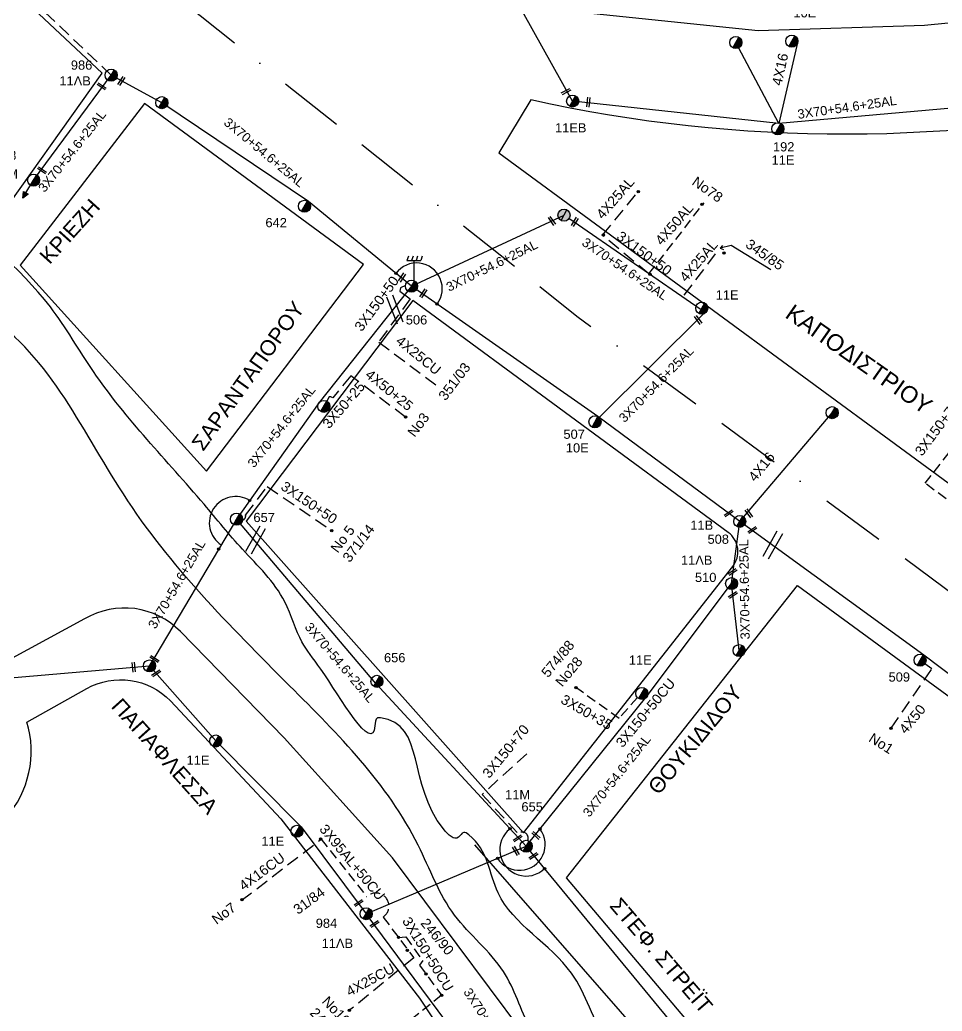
# Model space of a CAD drawing. Header units: millimetres. Extents: x 7453 to 9570, y 777 to 1872.
# Drawn here: x 9041.7 to 9222.1, y 1167.8 to 1361.7 of the extents above; entities that cross this region are included whole.
import ezdxf

# ---------------------------------------------------------------- set-up
doc = ezdxf.new("R2010")
doc.units = ezdxf.units.MM
doc.linetypes.add('BORDER', pattern=[44.45, 12.7, -6.35, 12.7, -6.35, 0, -6.35])
doc.linetypes.add('DASHED', pattern=[19.05, 12.7, -6.35])
for name, color, linetype in [('Άγνωστα', 7, 'Continuous'), ('Γέφυρες Εναέριου Δικτύου', 7, 'Continuous'), ('Γείωση', 7, 'Continuous'), ('Εναέρια παροχή ΧΤ 4x16', 7, 'SYN_LINE'), ('Επίτονοι', 7, 'Continuous'), ('Επιγραφές - Σχήματα', 7, 'Continuous'), ('Καλώδια ΧΤ   3x150+50AL', 7, 'DASHED'), ('Καλώδια ΧΤ   3x150+50CU', 7, 'DASHED'), ('Καλώδια ΧΤ   3x150+70AL', 7, 'DASHED'), ('Καλώδια ΧΤ   3x150AL+50CU', 7, 'DASHED'), ('Καλώδια ΧΤ   3x95AL+50CU', 7, 'DASHED'), ('Μηχανική τομή', 7, 'Continuous'), ('Στύλος Ξύλινος', 7, 'Continuous'), ('Στύλος Ξύλινος @ 1', 7, 'Continuous'), ('Στύλος ΦΜ', 7, 'Continuous'), ('Στύλος ΦΜ @ 1', 7, 'Continuous'), ('Συνδέσεις', 7, 'Continuous'), ('Συνεστραμμένα ΧΤ   3x70+54.6+25 AL', 7, 'SYN_LINE'), ('Τομή', 7, 'Continuous'), ('Υπόβαθρο ΔΕΗ', 7, 'Continuous'), ('Υπόγεια καλώδια Παροχών ΧΤ   4x16CU', 7, 'DASHED'), ('Υπόγεια καλώδια Παροχών ΧΤ   4x25', 7, 'DASHED'), ('Υπόγεια καλώδια Παροχών ΧΤ   4x50AL', 7, 'DASHED')]:
    doc.layers.add(name, color=color, linetype=linetype)
doc.styles.get("Standard").update_dxf_attribs({"font": 'ARIAL.TTF'})
doc.linetypes.add('SYN_LINE', pattern='A,0.5,-0.0001,["/\\/\\/\\/",Standard,S=0.1,R=0,X=0,Y=-0.05],-0.25', length=0.7501)

# ---------------------------------------------------------------- blocks, each defined once
blk = doc.blocks.new('ΥΠΑΡΧΩΝ ΤΣΙΜΕΝΤΕΝΙΟΣ ΣΤΥΛΟΣ')
at = {"layer": 'Στύλος ΦΜ'}
blk.add_hatch(color=7, dxfattribs=at).paths.add_polyline_path([(-1.29, -2.28, 0.574793), (2.62, 0, 0.268822), (1.3, 2.27)])
at = {"layer": 'Στύλος ΦΜ', "color": 7}
blk.add_line((-1.29, -2.28), (1.3, 2.27), dxfattribs=at)
blk.add_circle((0, 0), 2.62, dxfattribs=at)
at = {"layer": 'Στύλος ΦΜ', "flags": 4}
for tag, p in [('ΑΡΙΘΜΟΣ', (-4.68, 8.05)), ('ΤΥΠΟΣ', (-4.91, 3.03))]:
    blk.add_attdef(tag, p, '', height=4, dxfattribs=at)
blk = doc.blocks.new('ΥΠΑΡΧΩΝ ΞΥΛΙΝΟΣ ΣΤΥΛΟΣ')
at = {"layer": 'Στύλος Ξύλινος'}
h = blk.add_hatch(color=7, dxfattribs=at)
h.paths.add_polyline_path([(-2.62, 0, 0.270008), (-1.29, -2.28), (1.3, 2.27, 0.576266)])
h.paths.add_polyline_path([(-1.29, -2.28, 0.574793), (2.62, 0, 0.268822), (1.3, 2.27)])
at = {"layer": 'Στύλος Ξύλινος', "color": 7}
blk.add_line((-1.29, -2.28), (1.3, 2.27), dxfattribs=at)
blk.add_circle((0, 0), 2.62, dxfattribs=at)
at = {"layer": 'Στύλος Ξύλινος', "flags": 4}
for tag, p in [('ΑΡΙΘΜΟΣ', (-4.91, 8.6)), ('ΤΥΠΟΣ', (-4.85, 3.39))]:
    blk.add_attdef(tag, p, '', height=4, dxfattribs=at)
blk = doc.blocks.new('ΤΟΜΗ')
at = {"layer": 'Τομή', "ltscale": 40}
for p, q in [((-5.68, 0), (5.68, 0)), ((5.68, -2.33), (-5.68, -2.33))]:
    blk.add_line(p, q, dxfattribs=at)
blk = doc.blocks.new('ΓΕΙΩΣΗ')
at = {"layer": 'Γείωση', "ltscale": 40}
for p, q in [((-2.34, 11.45), (-3, 9.45)), ((-0.34, 11.45), (-1, 9.45)), ((0, 9.45), (0, 0)), ((1.66, 11.45), (1, 9.45)), ((3.66, 11.45), (3, 9.45))]:
    blk.add_line(p, q, dxfattribs=at)
blk.add_lwpolyline([(-3, 9.45), (3, 9.45)], dxfattribs=at)
blk = doc.blocks.new('_ΣΥΝΔΕΣΗ')
at = {"layer": 'Συνδέσεις', "linetype": 'SYN_LINE', "ltscale": 40}
blk.add_hatch(color=256, dxfattribs=at).paths.add_polyline_path([(0.5, -0.01, 1), (-0.5, -0.01, 1)])
at = {"layer": 'Συνδέσεις'}
blk.add_circle((0, -0.01), 0.5, dxfattribs=at)
blk = doc.blocks.new('ΜΗΧΑΝΙΚΗ ΤΟΜΗ')
at = {"layer": 'Μηχανική τομή', "ltscale": 40}
for p, q in [((-1.89, 0.78), (1.89, 0.78)), ((1.89, 0), (-1.89, 0))]:
    blk.add_line(p, q, dxfattribs=at)
blk = doc.blocks.new('ΕΠΙΤΟΝΟΣ')
at = {"layer": 'Επίτονοι', "ltscale": 40}
blk.add_hatch(color=256, dxfattribs=at).paths.add_polyline_path([(-1.13, 6.47), (0, 9.1), (1.13, 6.47)])
for p, q in [((-1.13, 6.47), (0, 9.1)), ((0, 9.1), (1.13, 6.47)), ((1.13, 6.47), (-1.13, 6.47)), ((-1.13, 6.47), (0, 6.47)), ((0, 6.47), (0, 0))]:
    blk.add_line(p, q, dxfattribs=at)

msp = doc.modelspace()

# ---------------------------------------------------------------- linework, layer by layer
at = {"layer": 'Άγνωστα', "color": 5}
msp.add_lwpolyline([(9190.19, 1341.36), (9181.76, 1357.22)], dxfattribs=at)
at = {"layer": 'Άγνωστα', "color": 30, "linetype": 'DASHED', "ltscale": 0.2}
for points in [[(9106.43, 1292.03), (9102.93, 1287.75), (9102.51, 1287.96), (9102.2, 1287.96), (9101.74, 1287.09)], [(9117.15, 1283.98), (9106.43, 1292.03)]]:
    msp.add_lwpolyline(points, dxfattribs=at)
at = {"layer": 'Γέφυρες Εναέριου Δικτύου'}
for centre, radius, start, end in [((9119.31, 1309.09), 5.02, 323.1216, 143.5288), ((9083.92, 1263.29), 5.16, 57.8684, 236.7335), ((9139.42, 1200.39), 5.05, 212.3717, 36.8714), ((9140.76, 1199.39), 5.16, 127.904, 314.0577)]:
    msp.add_arc(centre, radius, start, end, dxfattribs=at)
at = {"layer": 'Εναέρια παροχή ΧΤ 4x16', "color": 5, "ltscale": 20}
msp.add_lwpolyline([(9193.9, 1357.49), (9190.19, 1341.36)], dxfattribs=at)
at = {"layer": 'Εναέρια παροχή ΧΤ 4x16', "color": 85, "ltscale": 20}
msp.add_lwpolyline([(9182.53, 1263.58), (9200.61, 1284.84)], dxfattribs=at)
at = {"layer": 'Επιγραφές - Σχήματα', "ltscale": 20}
for points in [[(9179.16, 1317.55), (9178.68, 1316.99), (9179.37, 1316.73)], [(9188.59, 1312.78), (9180.87, 1317.51), (9178.68, 1316.99)]]:
    msp.add_lwpolyline(points, dxfattribs=at)
at = {"layer": 'Καλώδια ΧΤ   3x150+50AL', "color": 85, "ltscale": 0.2}
msp.add_lwpolyline([(9059.55, 1350.84), (9044.99, 1364.68), (9043.83, 1368.24), (9023.64, 1384.86), (9040.78, 1404.75), (9024.45, 1418.09, -0.932555), (9024.52, 1419.67)], format="xyb", dxfattribs=at)
at = {"layer": 'Καλώδια ΧΤ   3x150+50CU', "color": 30, "ltscale": 0.15}
for points in [[(9162.5, 1229.15), (9158.92, 1225.06), (9150.01, 1231.4)], [(9115.77, 1182.24), (9117.2, 1182.33), (9120.5, 1177.72), (9119.89, 1176.81), (9124.2, 1170.91), (9111.95, 1161.1)]]:
    msp.add_lwpolyline(points, dxfattribs=at)
at = {"layer": 'Καλώδια ΧΤ   3x150+70AL', "color": 2, "ltscale": 0.15}
msp.add_lwpolyline([(9291.23, 1216.09), (9287.98, 1212.33), (9284.55, 1214.29), (9284.45, 1218.89), (9284.45, 1218.89), (9283.95, 1233.71), (9277.35, 1235.06), (9277.57, 1229.35, -0.65303), (9275.57, 1228.71), (9218.8, 1271.05), (9232, 1287.79)], format="xyb", dxfattribs=at)
at = {"layer": 'Καλώδια ΧΤ   3x150+70AL', "color": 30, "ltscale": 0.2}
msp.add_lwpolyline([(9140.87, 1218.14), (9132.12, 1210.2), (9139.16, 1202.54, -0.786245), (9141.05, 1201.19, -0.657622)], format="xyb", dxfattribs=at)
at = {"layer": 'Καλώδια ΧΤ   3x150AL+50CU', "color": 30, "linetype": 'DASHED', "ltscale": 0.2}
msp.add_lwpolyline([(9084.88, 1263.77, 0.499276), (9085.86, 1264.81), (9090.08, 1270.39), (9102.72, 1261.78)], format="xyb", dxfattribs=at)
at = {"layer": 'Καλώδια ΧΤ   3x95AL+50CU', "color": 30, "ltscale": 0.15}
msp.add_lwpolyline([(9100.64, 1201.43), (9109.55, 1190.22, -1.079638), (9112.77, 1186.2), (9118.74, 1178.23)], format="xyb", dxfattribs=at)
at = {"layer": 'Συνεστραμμένα ΧΤ   3x70+54.6+25 AL', "color": 5, "ltscale": 20}
msp.add_lwpolyline([(9280.04, 1349.86), (9264.48, 1347.96), (9190.19, 1341.36), (9149.84, 1345.78), (9140.01, 1363.26), (9112.75, 1369.96), (9080.03, 1384.21), (9043.88, 1404.59), (9029.65, 1418.32)], dxfattribs=at)
at = {"layer": 'Συνεστραμμένα ΧΤ   3x70+54.6+25 AL', "color": 85, "ltscale": 20}
for points in [[(9044.38, 1330.3), (9044.38, 1330.3), (9059.55, 1350.84)], [(9182.53, 1263.58), (9154.79, 1284.08), (9118.32, 1309.58), (9098.13, 1326.12), (9069.46, 1345.46), (9059.55, 1350.84), (9059.55, 1350.84)], [(9118.32, 1309.57), (9148.15, 1323.46)], [(9174.78, 1305.11), (9149.12, 1322.79)], [(9175.66, 1304.34), (9155.04, 1283.88)]]:
    msp.add_lwpolyline(points, dxfattribs=at)
at = {"layer": 'Συνεστραμμένα ΧΤ   3x70+54.6+25 AL', "color": 30, "ltscale": 20}
for points in [[(9118.32, 1309.57), (9100.23, 1286.8), (9084.08, 1264.01), (9067.05, 1235.32)], [(9005.24, 1228.58), (9040.61, 1233.05), (9067.05, 1235.32), (9080.01, 1220.64), (9096.73, 1203.82), (9109.46, 1186.86), (9140.74, 1200.05)]]:
    msp.add_lwpolyline(points, dxfattribs=at)
at = {"layer": 'Συνεστραμμένα ΧΤ   3x70+54.6+25 AL', "color": 1, "ltscale": 20}
msp.add_lwpolyline([(9281.69, 1048.87), (9247.15, 1086.2), (9228.65, 1105.67), (9212.51, 1117.79), (9175.95, 1157.38), (9140.74, 1200.05), (9111.31, 1231.89), (9084.08, 1264.01)], dxfattribs=at)
at = {"layer": 'Συνεστραμμένα ΧΤ   3x70+54.6+25 AL', "color": 30, "ltscale": 15}
for points in [[(9180.94, 1251.41), (9182.53, 1263.58)], [(9140.74, 1200.05), (9164.41, 1229.47), (9180.94, 1251.41)], [(9182.41, 1238.32), (9180.94, 1251.41)]]:
    msp.add_lwpolyline(points, dxfattribs=at)
at = {"layer": 'Συνεστραμμένα ΧΤ   3x70+54.6+25 AL', "color": 27, "ltscale": 20}
msp.add_lwpolyline([(9256.62, 1208.67), (9218.52, 1237.39), (9182.53, 1263.58)], dxfattribs=at)
at = {"layer": 'Συνεστραμμένα ΧΤ   3x70+54.6+25 AL', "color": 2, "ltscale": 20}
msp.add_lwpolyline([(9160.45, 1083.92), (9152.64, 1119.58), (9132.94, 1155.24), (9109.45, 1186.86)], dxfattribs=at)
at = {"layer": 'Υπόβαθρο ΔΕΗ', "color": 1, "linetype": 'BORDER', "lineweight": 30, "flags": 128}
msp.add_lwpolyline([(8541.36, 779.57), (8564.03, 870.67), (8668.52, 1243.25), (8896.46, 1528.92), (8987.5, 1433.8), (9150.66, 1303.74), (9445, 1086.25)], dxfattribs=at)
at = {"layer": 'Υπόβαθρο ΔΕΗ'}
for points in [[(9257.82, 1430.76), (9264.29, 1365.06), (9218.7, 1360.52), (9186.11, 1359.5), (9152.1, 1363.01), (9116.86, 1371.37), (9088.27, 1382.65), (9054.96, 1400.41), (9040.69, 1410.48), (9029.47, 1420.79), (9067.53, 1468.57), (9083.59, 1455.9), (9105.19, 1444.6), (9137.48, 1432.06), (9158.87, 1426.93), (9180.67, 1424.67), (9210.96, 1425.08), (9217.39, 1425.59), (9244.43, 1428.38), (9257.82, 1430.76)], [(9020.24, 1338.33), (9035.78, 1320.31), (9057.77, 1351.24), (8941.11, 1460.49), (8920.91, 1463.85), (8920.14, 1463.05), (8945.42, 1404.21)], [(9078.22, 1273.38), (9108.94, 1313.8), (9066.06, 1345.32), (9041.72, 1313.69), (9078.22, 1273.38)], [(9269.54, 1195.62), (9212.01, 1120.28), (9181.78, 1154.7), (9148.65, 1193.89), (9193.86, 1251.07), (9269.54, 1195.62)], [(9300.33, 1006.87), (9276.23, 1035.59), (9227.21, 1089.92), (9180.44, 1143.43), (9130.72, 1200.3)]]:
    msp.add_lwpolyline(points, dxfattribs=at)
for points in [[(9292.81, 994.61), (9191.36, 1077.1), (9173.99, 1102.12), (9166.18, 1120.3), (9149.44, 1148.94), (9139.87, 1163.87), (9114.61, 1197.8), (9093.43, 1221.23), (9073.13, 1242.02, 0.345717), (9054.33, 1244.51), (9035.67, 1234.42, 0.248317), (9014.83, 1235.74), (8948.39, 1398.67)], [(9274.65, 1233.44), (9265.38, 1346.2, -0.110239), (9141.68, 1345.99), (9135.4, 1335.67), (9274.65, 1233.44)], [(9140.24, 1202.7), (9181.16, 1254.75, 0.419904), (9180.29, 1261.43), (9118.59, 1306.76), (9085.96, 1263.63), (9140.24, 1202.7)], [(9043.08, 1224.35), (9054.77, 1230.89, -0.340084), (9071.14, 1228.5), (9092.76, 1205.39), (9119.86, 1170.33), (9143.35, 1134.84), (9150.54, 1121.32, -0.546387), (9135.25, 1099.79), (9038.94, 1114.93), (9020.95, 1199.16, 0.553403), (9043.08, 1224.35, -1.243994)]]:
    msp.add_lwpolyline(points, format="xyb", dxfattribs=at)
for points in [[(9293.43, 995.62), (9290.71, 1000.33), (9281.76, 1009.06), (9270.11, 1026.43), (9252, 1040.48), (9228.46, 1061.42), (9199.72, 1092.98), (9190.65, 1101.13), (9182.33, 1117.67), (9149.76, 1153.35), (9141.51, 1164.42), (9136.31, 1175.55), (9126.73, 1186.58), (9119.63, 1200.25), (9094.45, 1231.45), (9061.94, 1268.94), (9034.04, 1304.5), (9023.53, 1309.28), (9006.44, 1318.56), (8985.94, 1332.29), (8975.93, 1352.29), (8968.64, 1372.81), (8964.06, 1386.96), (8949.46, 1398.81), (8937.88, 1424.76), (8930.18, 1437.92), (8926.81, 1462.87)], [(9299.59, 1005.66), (9297.04, 1007.79), (9295.15, 1016.49), (9286.23, 1020.03), (9270.04, 1040.55), (9246.7, 1059.74), (9228.12, 1077.77), (9220.7, 1090.95), (9208.78, 1098.2), (9204.22, 1105.43), (9199.31, 1121.84), (9189.36, 1131.95), (9190.63, 1129.56), (9187.75, 1128.4), (9183.87, 1129.9), (9173.9, 1143.19), (9156.42, 1161.82), (9149.61, 1175.22), (9135.24, 1190.93), (9129.53, 1202.29), (9128.53, 1202.76), (9127.5, 1201.81), (9124.55, 1203.44), (9112.24, 1225.15), (9111.66, 1225.14), (9111.17, 1223.58), (9100.6, 1234.67), (9096.88, 1240), (9093.53, 1247.84), (9085.25, 1258.12), (9077.73, 1266.92), (9056.11, 1292.86), (9047.66, 1305.52), (9026.06, 1326.55), (9008.35, 1341.06), (8998.84, 1345.33), (8990.34, 1353.55), (8987.07, 1369.98), (8983.5, 1385.34), (8974.19, 1397.16), (8966.28, 1412.88), (8952.14, 1428.76), (8942.65, 1444.48), (8937.62, 1461.07)]]:
    msp.add_spline(points, degree=3, dxfattribs=at)
at = {"layer": 'Υπόγεια καλώδια Παροχών ΧΤ   4x16CU', "color": 30, "ltscale": 0.2}
msp.add_lwpolyline([(9085.01, 1189.43), (9100.64, 1201.43)], dxfattribs=at)
at = {"layer": 'Υπόγεια καλώδια Παροχών ΧΤ   4x25', "color": 85, "ltscale": 0.2}
for points in [[(9164.73, 1311.97), (9155.71, 1319.54), (9162.7, 1328.1)], [(9117.14, 1309.68), (9116.19, 1309.27), (9116.01, 1308.61), (9118.04, 1307.07), (9111.9, 1298.64), (9123.57, 1289.91)]]:
    msp.add_lwpolyline(points, dxfattribs=at)
msp.add_lwpolyline([(9177.73, 1315.89), (9177.73, 1315.89, -0.183475), (9177.73, 1315.89), (9171.39, 1307.53)], format="xyb", dxfattribs=at)
at = {"layer": 'Υπόγεια καλώδια Παροχών ΧΤ   4x25', "color": 30, "ltscale": 0.2}
msp.add_lwpolyline([(9118.74, 1178.23), (9106.17, 1167.97)], dxfattribs=at)
at = {"layer": 'Υπόγεια καλώδια Παροχών ΧΤ   4x50AL', "color": 85, "ltscale": 0.15}
msp.add_lwpolyline([(9164.73, 1311.97), (9175.57, 1325.88)], dxfattribs=at)
at = {"layer": 'Υπόγεια καλώδια Παροχών ΧΤ   4x50AL', "color": 27, "ltscale": 0.2}
msp.add_lwpolyline([(9212.13, 1223.13), (9220.1, 1234.72), (9218.75, 1235.74)], dxfattribs=at)

# ---------------------------------------------------------------- block references
at = {"layer": 'Γείωση', "xscale": 0.4499999999998181, "yscale": 0.4499999999998181, "zscale": 0.4499999999998181}
msp.add_blockref('ΓΕΙΩΣΗ', (9118.76, 1310.32), dxfattribs=at)
at = {"layer": 'Επίτονοι', "xscale": 0.4499999999999285, "yscale": 0.4499999999999285, "zscale": 0.4499999999999285, "rotation": 148.6236799470603}
msp.add_blockref('ΕΠΙΤΟΝΟΣ', (9044.38, 1330.3), dxfattribs=at)
at = {"layer": 'Μηχανική τομή'}
for p, xscale, yscale, zscale, rotation in [((9057.79, 1348.81), 0.4999999999999271, 0.4999999999999271, 0.4999999999999271, 146.2753955288472), ((9061.37, 1349.81), 0.4999999999999271, 0.4999999999999271, 0.4999999999999271, 236.2753955288472), ((9148.63, 1347.46), 0.4999999999998008, 0.4999999999998008, 0.4999999999998008, 27.36546463591612), ((9152.69, 1345.58), 0.4999999999998385, 0.4999999999998385, 0.4999999999998385, 264.2859903990271), ((9046.15, 1332.37), 0.4999999999999271, 0.4999999999999271, 0.4999999999999271, 146.2753955288472), ((9145.64, 1322.22), 0.4999999999998206, 0.4999999999998206, 0.4999999999998206, 305.7073089815934), ((9150.44, 1322.04), 0.4999999999996876, 0.4999999999996876, 0.4999999999996876, 57.60297096668645), ((9116.32, 1311.38), 0.4999999999999271, 0.4999999999999271, 0.4999999999999271, 236.2753955288472), ((9120.47, 1308.3), 0.4999999999999271, 0.4999999999999271, 0.4999999999999271, 236.2753955288472), ((9174.26, 1302.85), 0.4999999999998869, 0.4999999999998869, 0.4999999999998869, 305.707308981604), ((9184.13, 1265.04), 0.4999999999998869, 0.4999999999998869, 0.4999999999998869, 305.707308981604), ((9180.47, 1264.98), 0.4999999999998862, 0.4999999999998862, 0.4999999999998862, 33.42099638757021), ((9185.09, 1261.74), 0.4999999999998862, 0.4999999999998862, 0.4999999999998862, 33.42099638757021), ((9181.22, 1253.51), 0.4999999999998862, 0.4999999999998862, 0.4999999999998862, 33.42099638757021), ((9181.3, 1249.04), 0.4999999999998862, 0.4999999999998862, 0.4999999999998862, 33.42099638757021), ((9067.93, 1236.5), 0.4999999999998519, 0.4999999999998519, 0.4999999999998519, 327.307815787282), ((9064.14, 1235.1), 0.4999999999999105, 0.4999999999999105, 0.4999999999999105, 96.80796885758647), ((9068.47, 1233.69), 0.4999999999998388, 0.4999999999998388, 0.4999999999998388, 33.42099638757381), ((9139.2, 1201.46), 0.4999999999998862, 0.4999999999998862, 0.4999999999998862, 33.42099638757021), ((9142.55, 1202.02), 0.4999999999999536, 0.4999999999999536, 0.4999999999999536, 317.465798644942), ((9138.56, 1199.04), 0.4999999999999463, 0.4999999999999463, 0.4999999999999463, 301.806436681295), ((9142.28, 1197.97), 0.4999999999998862, 0.4999999999998862, 0.4999999999998862, 33.42099638757021), ((9108.09, 1188.78), 0.4999999999998862, 0.4999999999998862, 0.4999999999998862, 33.42099638757021), ((9111.19, 1184.69), 0.4999999999998862, 0.4999999999998862, 0.4999999999998862, 33.42099638757021)]:
    msp.add_blockref('ΜΗΧΑΝΙΚΗ ΤΟΜΗ', p, dxfattribs=dict(at, xscale=xscale, yscale=yscale, zscale=zscale, rotation=rotation))
at = {"layer": 'Στύλος Ξύλινος @ 1', "ltscale": 40, "xscale": 0.4499999999998181, "yscale": 0.4499999999998181, "zscale": 0.4499999999998181}
msp.add_blockref('ΥΠΑΡΧΩΝ ΞΥΛΙΝΟΣ ΣΤΥΛΟΣ', (9148.15, 1323.46), dxfattribs=at)
at = {"layer": 'Στύλος ΦΜ @ 1', "ltscale": 40}
ref = msp.add_blockref('ΥΠΑΡΧΩΝ ΤΣΙΜΕΝΤΕΝΙΟΣ ΣΤΥΛΟΣ', (9192.72, 1357.49), dxfattribs=dict(at, xscale=0.4499999999998181, yscale=0.4499999999998181, zscale=0.4499999999998181))
ref.add_attrib('ΤΥΠΟΣ', '10Ε', (9193.04, 1362.14), dxfattribs={"layer": 'Στύλος ΦΜ', "height": 1.8, "flags": 4})
at = {"layer": 'Στύλος ΦΜ @ 1', "ltscale": 40, "xscale": 0.4499999999998181, "yscale": 0.4499999999998181, "zscale": 0.4499999999998181}
for p in [(9181.76, 1357.22), (9069.46, 1345.46), (9101.16, 1286.07), (9200.61, 1284.84), (9182.4, 1238.32), (9067.05, 1235.32)]:
    msp.add_blockref('ΥΠΑΡΧΩΝ ΤΣΙΜΕΝΤΕΝΙΟΣ ΣΤΥΛΟΣ', p, dxfattribs=at)
at = {"layer": 'Στύλος ΦΜ @ 1', "ltscale": 40}
ref = msp.add_blockref('ΥΠΑΡΧΩΝ ΤΣΙΜΕΝΤΕΝΙΟΣ ΣΤΥΛΟΣ', (9059.55, 1350.84), dxfattribs=dict(at, xscale=0.4499999999998181, yscale=0.4499999999998181, zscale=0.4499999999998181))
ref.add_attrib('ΤΥΠΟΣ', '11ΛΒ', (9049.42, 1348.82), dxfattribs={"layer": 'Στύλος ΦΜ', "height": 1.8, "flags": 4})
ref.add_attrib('ΑΡΙΘΜΟΣ', '986', (9051.67, 1351.91), dxfattribs={"layer": 'Στύλος ΦΜ', "height": 1.8, "flags": 4})
ref = msp.add_blockref('ΥΠΑΡΧΩΝ ΤΣΙΜΕΝΤΕΝΙΟΣ ΣΤΥΛΟΣ', (9149.84, 1345.78), dxfattribs=dict(at, xscale=0.4499999999998181, yscale=0.4499999999998181, zscale=0.4499999999998181))
ref.add_attrib('ΤΥΠΟΣ', '11ΕΒ', (9146.39, 1339.64), dxfattribs={"layer": 'Στύλος ΦΜ', "height": 1.8, "flags": 4})
ref = msp.add_blockref('ΥΠΑΡΧΩΝ ΤΣΙΜΕΝΤΕΝΙΟΣ ΣΤΥΛΟΣ', (9189.99, 1340.35), dxfattribs=dict(at, xscale=0.4499999999998181, yscale=0.4499999999998181, zscale=0.4499999999998181))
ref.add_attrib('ΤΥΠΟΣ', '11Ε', (9188.75, 1333.34), dxfattribs={"layer": 'Στύλος ΦΜ', "height": 1.8, "flags": 4})
ref.add_attrib('ΑΡΙΘΜΟΣ', '192', (9189.03, 1335.93), dxfattribs={"layer": 'Στύλος ΦΜ', "height": 1.8, "flags": 4})
ref = msp.add_blockref('ΥΠΑΡΧΩΝ ΤΣΙΜΕΝΤΕΝΙΟΣ ΣΤΥΛΟΣ', (9044.38, 1330.3), dxfattribs=dict(at, xscale=0.4499999999998181, yscale=0.4499999999998181, zscale=0.4499999999998181))
ref.add_attrib('ΤΥΠΟΣ', '11Μ', (9036.43, 1330.61), dxfattribs={"layer": 'Στύλος ΦΜ', "height": 1.8, "flags": 4})
ref.add_attrib('ΑΡΙΘΜΟΣ', '778', (9036.8, 1334.25), dxfattribs={"layer": 'Στύλος ΦΜ', "height": 1.8, "flags": 4})
ref = msp.add_blockref('ΥΠΑΡΧΩΝ ΤΣΙΜΕΝΤΕΝΙΟΣ ΣΤΥΛΟΣ', (9097.38, 1325.21), dxfattribs=dict(at, xscale=0.4499999999998181, yscale=0.4499999999998181, zscale=0.4499999999998181))
ref.add_attrib('ΑΡΙΘΜΟΣ', '642', (9089.74, 1321.11), dxfattribs={"layer": 'Στύλος ΦΜ', "height": 1.8, "flags": 4})
ref = msp.add_blockref('ΥΠΑΡΧΩΝ ΤΣΙΜΕΝΤΕΝΙΟΣ ΣΤΥΛΟΣ', (9118.32, 1309.58), dxfattribs=dict(at, xscale=0.4499999999998181, yscale=0.4499999999998181, zscale=0.4499999999998181))
ref.add_attrib('ΑΡΙΘΜΟΣ', '506', (9117.2, 1302.09), dxfattribs={"layer": 'Στύλος ΦΜ', "height": 1.8, "flags": 4})
ref = msp.add_blockref('ΥΠΑΡΧΩΝ ΤΣΙΜΕΝΤΕΝΙΟΣ ΣΤΥΛΟΣ', (9175.09, 1305.28), dxfattribs=dict(at, xscale=0.4499999999998181, yscale=0.4499999999998181, zscale=0.4499999999998181))
ref.add_attrib('ΤΥΠΟΣ', '11Ε', (9177.84, 1306.97), dxfattribs={"layer": 'Στύλος ΦΜ', "height": 1.8, "flags": 4})
ref = msp.add_blockref('ΥΠΑΡΧΩΝ ΤΣΙΜΕΝΤΕΝΙΟΣ ΣΤΥΛΟΣ', (9154.21, 1283.05), dxfattribs=dict(at, xscale=0.4499999999998181, yscale=0.4499999999998181, zscale=0.4499999999998181))
ref.add_attrib('ΤΥΠΟΣ', '10Ε', (9148.51, 1277.06), dxfattribs={"layer": 'Στύλος ΦΜ', "height": 1.8, "flags": 4})
ref.add_attrib('ΑΡΙΘΜΟΣ', '507', (9148.04, 1279.73), dxfattribs={"layer": 'Στύλος ΦΜ', "height": 1.8, "flags": 4})
ref = msp.add_blockref('ΥΠΑΡΧΩΝ ΤΣΙΜΕΝΤΕΝΙΟΣ ΣΤΥΛΟΣ', (9084.08, 1264.01), dxfattribs=dict(at, xscale=0.4499999999998181, yscale=0.4499999999998181, zscale=0.4499999999998181))
ref.add_attrib('ΑΡΙΘΜΟΣ', '657', (9087.39, 1263.45), dxfattribs={"layer": 'Στύλος ΦΜ', "height": 1.8, "flags": 4})
ref = msp.add_blockref('ΥΠΑΡΧΩΝ ΤΣΙΜΕΝΤΕΝΙΟΣ ΣΤΥΛΟΣ', (9182.53, 1263.58), dxfattribs=dict(at, xscale=0.4499999999998181, yscale=0.4499999999998181, zscale=0.4499999999998181))
ref.add_attrib('ΤΥΠΟΣ', '11Β', (9172.86, 1261.93), dxfattribs={"layer": 'Στύλος ΦΜ', "height": 1.8, "flags": 4})
ref.add_attrib('ΑΡΙΘΜΟΣ', '508', (9176.23, 1259.2), dxfattribs={"layer": 'Στύλος ΦΜ', "height": 1.8, "flags": 4})
ref = msp.add_blockref('ΥΠΑΡΧΩΝ ΤΣΙΜΕΝΤΕΝΙΟΣ ΣΤΥΛΟΣ', (9180.93, 1251.41), dxfattribs=dict(at, xscale=0.4499999999998181, yscale=0.4499999999998181, zscale=0.4499999999998181))
ref.add_attrib('ΤΥΠΟΣ', '11ΛΒ', (9171.03, 1255.1), dxfattribs={"layer": 'Στύλος ΦΜ', "height": 1.8, "flags": 4})
ref.add_attrib('ΑΡΙΘΜΟΣ', '510', (9173.77, 1251.73), dxfattribs={"layer": 'Στύλος ΦΜ', "height": 1.8, "flags": 4})
ref = msp.add_blockref('ΥΠΑΡΧΩΝ ΤΣΙΜΕΝΤΕΝΙΟΣ ΣΤΥΛΟΣ', (9111.55, 1232.3), dxfattribs=dict(at, xscale=0.4499999999998181, yscale=0.4499999999998181, zscale=0.4499999999998181))
ref.add_attrib('ΑΡΙΘΜΟΣ', '656', (9112.93, 1236.03), dxfattribs={"layer": 'Στύλος ΦΜ', "height": 1.8, "flags": 4})
ref = msp.add_blockref('ΥΠΑΡΧΩΝ ΤΣΙΜΕΝΤΕΝΙΟΣ ΣΤΥΛΟΣ', (9163.38, 1229.94), dxfattribs=dict(at, xscale=0.4499999999998181, yscale=0.4499999999998181, zscale=0.4499999999998181))
ref.add_attrib('ΤΥΠΟΣ', '11Ε', (9160.83, 1235.56), dxfattribs={"layer": 'Στύλος ΦΜ', "height": 1.8, "flags": 4})
ref = msp.add_blockref('ΥΠΑΡΧΩΝ ΤΣΙΜΕΝΤΕΝΙΟΣ ΣΤΥΛΟΣ', (9217.81, 1236.45), dxfattribs=dict(at, xscale=0.4499999999998181, yscale=0.4499999999998181, zscale=0.4499999999998181))
ref.add_attrib('ΑΡΙΘΜΟΣ', '509', (9211.65, 1232.25), dxfattribs={"layer": 'Στύλος ΦΜ', "height": 1.8, "flags": 4})
ref = msp.add_blockref('ΥΠΑΡΧΩΝ ΤΣΙΜΕΝΤΕΝΙΟΣ ΣΤΥΛΟΣ', (9080.01, 1220.64), dxfattribs=dict(at, xscale=0.4499999999998181, yscale=0.4499999999998181, zscale=0.4499999999998181))
ref.add_attrib('ΤΥΠΟΣ', '11Ε', (9074.3, 1215.99), dxfattribs={"layer": 'Στύλος ΦΜ', "height": 1.8, "flags": 4})
ref = msp.add_blockref('ΥΠΑΡΧΩΝ ΤΣΙΜΕΝΤΕΝΙΟΣ ΣΤΥΛΟΣ', (9140.74, 1200.05), dxfattribs=dict(at, xscale=0.4499999999998181, yscale=0.4499999999998181, zscale=0.4499999999998181))
ref.add_attrib('ΤΥΠΟΣ', '11Μ', (9136.63, 1209.26), dxfattribs={"layer": 'Στύλος ΦΜ', "height": 1.8, "flags": 4})
ref.add_attrib('ΑΡΙΘΜΟΣ', '655', (9139.82, 1206.87), dxfattribs={"layer": 'Στύλος ΦΜ', "height": 1.8, "flags": 4})
ref = msp.add_blockref('ΥΠΑΡΧΩΝ ΤΣΙΜΕΝΤΕΝΙΟΣ ΣΤΥΛΟΣ', (9095.9, 1202.99), dxfattribs=dict(at, xscale=0.4499999999998181, yscale=0.4499999999998181, zscale=0.4499999999998181))
ref.add_attrib('ΤΥΠΟΣ', '11Ε', (9088.94, 1200.14), dxfattribs={"layer": 'Στύλος ΦΜ', "height": 1.8, "flags": 4})
ref = msp.add_blockref('ΥΠΑΡΧΩΝ ΤΣΙΜΕΝΤΕΝΙΟΣ ΣΤΥΛΟΣ', (9109.45, 1186.86), dxfattribs=dict(at, xscale=0.4499999999998181, yscale=0.4499999999998181, zscale=0.4499999999998181))
ref.add_attrib('ΤΥΠΟΣ', '11ΛΒ', (9100.73, 1180.17), dxfattribs={"layer": 'Στύλος ΦΜ', "height": 1.8, "flags": 4})
ref.add_attrib('ΑΡΙΘΜΟΣ', '984', (9099.58, 1184.1), dxfattribs={"layer": 'Στύλος ΦΜ', "height": 1.8, "flags": 4})
at = {"layer": 'Συνδέσεις', "xscale": 0.4499999999998181, "yscale": 0.4499999999998181, "zscale": 0.4499999999998181}
for p in [(9162.67, 1328.09), (9175.16, 1325.58), (9155.87, 1319.6), (9179.45, 1316.05), (9115.27, 1312.08), (9164.96, 1311.91), (9123.32, 1306.08), (9117.15, 1283.99), (9086.67, 1267.67), (9102.72, 1261.78), (9080.61, 1258.17), (9150.49, 1231.06), (9212.13, 1223.14), (9137.59, 1203.47), (9143.46, 1203.43), (9100.54, 1201.5), (9135.16, 1197.7), (9144.35, 1195.68), (9085.13, 1189.64), (9115.77, 1182.24), (9117.52, 1179.68), (9121.14, 1175.07), (9124.2, 1170.91), (9106.17, 1167.97)]:
    msp.add_blockref('_ΣΥΝΔΕΣΗ', p, dxfattribs=at)
at = {"layer": 'Τομή'}
for p, xscale, yscale, zscale, rotation in [((9114.53, 1304.8), 0.4999999999999858, 0.4999999999999858, 0.4999999999999858, 111.2733811348617), ((9087.3, 1260.22), 0.4999999999998795, 0.4999999999998795, 0.4999999999998795, 60.60771217764444), ((9188.49, 1259.25), 0.4999999999998795, 0.4999999999998795, 0.4999999999998795, 60.60771217764444)]:
    msp.add_blockref('ΤΟΜΗ', p, dxfattribs=dict(at, xscale=xscale, yscale=yscale, zscale=zscale, rotation=rotation))

# ---------------------------------------------------------------- texts
at = {"layer": 'Άγνωστα', "char_height": 1.8, "width": 23.5192, "attachment_point": 1}
for s, insert, rotation in [('{\\H1.083x;4X50+25}', (9110.32, 1293.47), 320.9976), ('{\\H1.083x;3X50+25}', (9100.72, 1282.83), 49.1393), ('{\\H1.083x;3Χ150+50}', (9093.66, 1271.57), 326), ('{\\H1.083x;3X50+35}', (9148.3, 1229.86), 330.2947)]:
    msp.add_mtext(s, dxfattribs=dict(at, insert=insert, rotation=rotation))
at = {"layer": 'Εναέρια παροχή ΧΤ 4x16', "char_height": 1.8, "width": 23.5192, "attachment_point": 1}
for insert, rotation in [((9188.8, 1349.09), 77.7926), ((9184.04, 1272.4), 51.2575)]:
    msp.add_mtext('{\\H1.083x;4X16}', dxfattribs=dict(at, insert=insert, rotation=rotation))
at = {"layer": 'Επιγραφές - Σχήματα', "attachment_point": 1}
for s, insert, char_height, width, rotation in [('{\\H1.083x;No78}', (9174.13, 1331.16), 1.8, 23.5192, 324.9903), ('KPIEZH', (9045.28, 1315.69), 3, 23.5192, 47.9881), ('{\\H1.083x;345/85}', (9184.61, 1318.94), 1.8, 23.5192, 324.9903), ('ΣAPANTAΠOPOY', (9075.1, 1278.87), 3, 23.5192, 54.4968), ('{\\H1.083x;KAΠOΔIΣTPIOY}', (9193.05, 1306.25), 3, 44.2529, 324.9903), ('{\\H1.083x;351/03}', (9123.42, 1288.21), 1.8, 23.5192, 53), ('{\\H1.083x;No3}', (9117.38, 1281.08), 1.8, 23.5192, 53), ('{\\H1.083x;No 5}', (9102.33, 1258.42), 1.8, 23.5192, 53), ('{\\H1.083x;371/14}', (9104.66, 1256.57), 1.8, 23.5192, 53), ('{\\H1.083x;574/88}', (9143.53, 1234.13), 1.8, 23.5192, 50.4604), ('{\\H1.083x;No28}', (9146.29, 1232.32), 1.8, 23.5192, 50.4604), ('ΘOYKIΔIΔΟY', (9164.33, 1211.83), 3, 23.5192, 50.4604), ('ΠAΠAΦΛΕΣΣΑ', (9061.62, 1229.3), 3, 23.5192, 311.8543), ('{\\H1.083x;No1}', (9208.63, 1222.32), 1.8, 23.5192, 327.6833), ('{\\H1.083x;31/84}', (9094.95, 1188.18), 1.8, 23.5192, 36.4115), ('{\\H1.083x;No7}', (9079.01, 1186.22), 1.8, 23.5192, 36.4115), ('ΣΤΕΦ. ΣΤΡΕΪΤ', (9159.18, 1190.3), 3, 54.0924, 310.6187), ('246/90', (9121.46, 1186.2), 1.949, 4.9762, 309.6462), ('{\\H1.083x;No10\\P246/90}', (9102.07, 1170.92), 1.8, 23.5192, 313.3743)]:
    msp.add_mtext(s, dxfattribs=dict(at, insert=insert, char_height=char_height, width=width, rotation=rotation))
at = {"layer": 'Καλώδια ΧΤ   3x150+50AL', "char_height": 1.8, "width": 23.5192, "attachment_point": 1}
for insert, rotation in [((9159.41, 1320.5), 323.6341), ((9107, 1301.72), 53.6329)]:
    msp.add_mtext('{\\H1.083x;3X150+50}', dxfattribs=dict(at, insert=insert, rotation=rotation))
at = {"layer": 'Καλώδια ΧΤ   3x150+50CU', "char_height": 1.8, "width": 23.5192, "attachment_point": 1}
for insert, rotation in [((9158.11, 1220.44), 50.4604), ((9118.07, 1186.48), 301.5232)]:
    msp.add_mtext('{\\H1.083x;3X150+50CU}', dxfattribs=dict(at, insert=insert, rotation=rotation))
at = {"layer": 'Καλώδια ΧΤ   3x150+70AL', "char_height": 1.8, "width": 23.5192, "attachment_point": 1}
for s, insert, rotation in [('{\\H1.083x;3X150+70AL}', (9216.64, 1277.37), 53.3852), ('{\\H1.083x;3X150+70}', (9132.02, 1214.43), 50.4604)]:
    msp.add_mtext(s, dxfattribs=dict(at, insert=insert, rotation=rotation))
at = {"layer": 'Καλώδια ΧΤ   3x95AL+50CU', "insert": (9101.67, 1204.58), "char_height": 1.9494, "width": 4.9762, "attachment_point": 1, "rotation": 309.6462}
msp.add_mtext('3X95AL+50CU', dxfattribs=at)
at = {"layer": 'Συνεστραμμένα ΧΤ   3x70+54.6+25 AL', "char_height": 1.8, "width": 16.2172, "attachment_point": 1}
for insert, rotation in [((9193.72, 1344.07), 8.1203), ((9045.12, 1328.9), 51.5733), ((9082.58, 1342.69), 320.2234), ((9124.87, 1310.07), 26.282), ((9152.49, 1319.2), 325.8573), ((9158.69, 1284.03), 45.5894), ((9086.08, 1275.04), 51.5733), ((9066.66, 1243.31), 59.6697), ((9182.69, 1240.49), 90.8624), ((9098.67, 1244.02), 310.3813), ((9151.68, 1206.72), 51.5733), ((9129.88, 1172.56), 303.7515)]:
    msp.add_mtext('3X70+54.6+25AL', dxfattribs=dict(at, insert=insert, rotation=rotation))
at = {"layer": 'Υπόγεια καλώδια Παροχών ΧΤ   4x16CU', "insert": (9084.33, 1192.84), "char_height": 1.8, "width": 23.5192, "attachment_point": 1, "rotation": 36.4115}
msp.add_mtext('{\\H1.083x;4X16CU}', dxfattribs=at)
at = {"layer": 'Υπόγεια καλώδια Παροχών ΧΤ   4x25', "char_height": 1.8, "width": 23.5192, "attachment_point": 1}
for s, insert, rotation in [('{\\H1.083x;4X25AL}', (9154.26, 1323.8), 49.1398), ('{\\H1.083x;4X25AL}', (9170.56, 1311.52), 49.1398), ('{\\H1.083x;4X25CU}', (9116.31, 1300.06), 320.9976), ('{\\H1.083x;4X25CU}', (9105.27, 1172.34), 28.6908)]:
    msp.add_mtext(s, dxfattribs=dict(at, insert=insert, rotation=rotation))
at = {"layer": 'Υπόγεια καλώδια Παροχών ΧΤ   4x50AL', "char_height": 1.8, "width": 23.5192, "attachment_point": 1}
for s, insert, rotation in [('{\\H1.083x;4X50AL}', (9165.8, 1318.7), 49.1398), ('{\\H1.083x;4X50}', (9213.51, 1223.1), 50.4604)]:
    msp.add_mtext(s, dxfattribs=dict(at, insert=insert, rotation=rotation))

doc.saveas('drawing.dxf')
